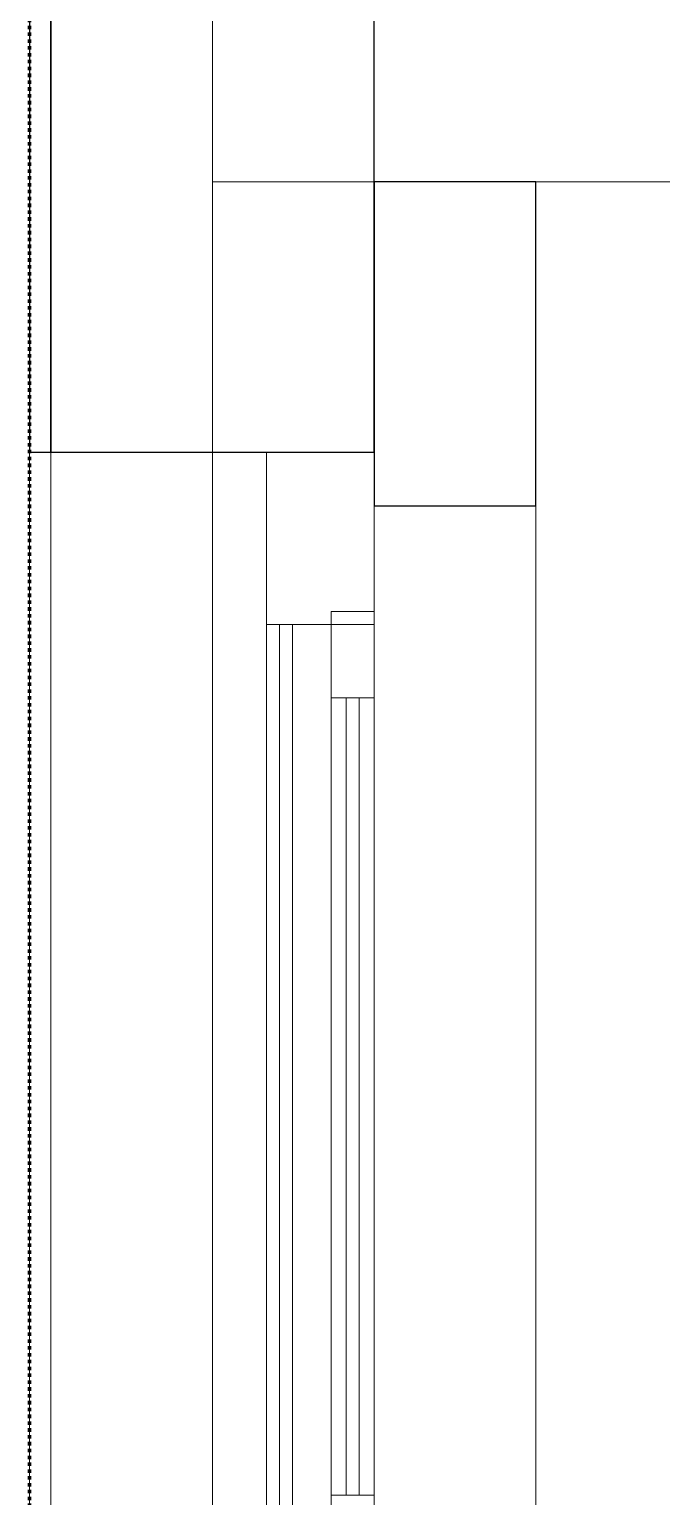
# Model space of a CAD drawing. Header units: millimetres. Extents: x -5300 to 98858, y -5196 to 93886.
# Drawn here: x 54330 to 54917, y 76081 to 77442 of the extents above; entities that cross this region are included whole.
import ezdxf

# ---------------------------------------------------------------- set-up
doc = ezdxf.new("R2010")
doc.units = ezdxf.units.MM
doc.linetypes.add('Штрих', pattern=[6.35, 3.175, -3.175])
doc.linetypes.add('Штрих_2_', pattern=[6.35, 3.175, -3.175])
for name, color, linetype, lineweight, true_color in [('_Разделитель помещений_', 4, 'Штрих', 70, 0x00ffff), ('Двери', 7, 'Continuous', 18, 0x7f7f7f), ('Перекрытия', 7, 'Continuous', 18, 0x7f7f7f), ('Стены', 7, 'Continuous', 18, 0x7f7f7f), ('Стены разрез', 7, 'Continuous', 50, 0x7f7f7f)]:
    doc.layers.add(name, color=color, linetype=linetype, lineweight=lineweight, true_color=true_color)

# ---------------------------------------------------------------- blocks, each defined once
blk = doc.blocks.new('ПЕР-003 5804 - ПЕР-003 5804-240234-Подвал')
at = {"layer": 'Перекрытия', "color": 254, "true_color": 0xd4d4d4}
for p, q in [((54650, 52670), (54650, 80210)), ((54650, 80210), (54650, 52670))]:
    blk.add_line(p, q, dxfattribs=at)
blk = doc.blocks.new('ПЕР-002 130092 - ПЕР-002 130092-245519-Подвал')
at = {"layer": 'Перекрытия', "color": 254, "true_color": 0xd4d4d4}
for p, q in [((56350, 77300.9), (54650, 77300.9)), ((54650, 77300.9), (54650, 75100.9)), ((54650, 75100.9), (54650, 77300.9)), ((54650, 77300.9), (56350, 77300.9)), ((54650, 77300.9), (54650, 77300.9)), ((54800, 77300.9), (54800, 75100.9)), ((56350, 77300.9), (54800, 77300.9)), ((54800, 77300.9), (56350, 77300.9)), ((54800, 75100.9), (54800, 77300.9)), ((54800, 77300.9), (54800, 77300.9))]:
    blk.add_line(p, q, dxfattribs=at)
blk = doc.blocks.new('СТН-03 147010 - СТН-03 2-246274-Подвал')
at = {"layer": 'Стены', "color": 254, "true_color": 0xd4d4d4}
blk.add_line((54500, 80110), (54500, 53150), dxfattribs=at)
blk = doc.blocks.new('СТН-03 147010 - СТН-03 147010-246271-Подвал')
at = {"layer": 'Стены', "color": 254, "true_color": 0xd4d4d4}
for p, q in [((54650, 77300.9), (54650, 77300.9)), ((54800, 77300.9), (54800, 77300.9)), ((54350, 77050), (54330, 77050)), ((54330, 75350), (54330, 77050)), ((54330, 77050), (54330, 77050)), ((54350, 77050), (54350, 77050)), ((54350, 77050), (54350, 75350)), ((54650, 77050), (54350, 77050)), ((54350, 75350), (54350, 77050)), ((54350, 77050), (54350, 77050)), ((54650, 77050), (54650, 77050)), ((54650, 77050), (54650, 75350)), ((54800, 77000), (54650, 77000)), ((54650, 75400), (54650, 77000)), ((54650, 77000), (54650, 77000)), ((54800, 77000), (54800, 77000)), ((54800, 77000), (54800, 75400))]:
    blk.add_line(p, q, dxfattribs=at)
at = {"layer": 'Стены разрез', "color": 254, "lineweight": 25, "true_color": 0xd4d4d4}
for p, q in [((54330, 80010), (54330, 77050)), ((54350, 77050), (54350, 80010)), ((54350, 78250), (54350, 77050)), ((54650, 77050), (54650, 78250)), ((54800, 77300.9), (54650, 77300.9)), ((54650, 77300.9), (54650, 77000)), ((54800, 77000), (54800, 77300.9)), ((54330, 77050), (54350, 77050)), ((54350, 77050), (54650, 77050)), ((54650, 77000), (54800, 77000))]:
    blk.add_line(p, q, dxfattribs=at)
blk.add_blockref('СТН-03 147010 - СТН-03 2-246274-Подвал', (0, 0))
blk = doc.blocks.new('Дн-9 147062 - Дн-9-246376-Подвал')
at = {"layer": 'Двери', "color": 254, "true_color": 0xd4d4d4}
for p, q in [((54550, 76890), (54550, 77050)), ((54550, 77050), (54650, 77050)), ((54650, 77050), (54550, 77050)), ((54550, 77050), (54550, 77050)), ((54650, 77050), (54550, 77050)), ((54550, 77050), (54550, 76890)), ((54550, 77050), (54550, 77050)), ((54550, 77050), (54550, 76890)), ((54650, 76902), (54650, 77050)), ((54650, 77050), (54650, 77050)), ((54650, 76890), (54650, 77050)), ((54650, 77050), (54650, 76902)), ((54650, 77050), (54650, 77050)), ((54650, 76902), (54610, 76902)), ((54610, 76902), (54610, 76902)), ((54610, 76902), (54650, 76902)), ((54610, 76902), (54610, 76890)), ((54650, 76902), (54610, 76902)), ((54610, 76890), (54610, 76902)), ((54610, 76902), (54650, 76902)), ((54610, 76902), (54610, 76902)), ((54610, 76902), (54610, 76890)), ((54610, 76890), (54610, 76902)), ((54610, 76822), (54610, 76902)), ((54610, 76902), (54650, 76902)), ((54610, 76902), (54610, 76822)), ((54610, 76822), (54610, 76902)), ((54610, 76902), (54610, 76902)), ((54650, 76902), (54610, 76902)), ((54610, 76902), (54610, 76902)), ((54610, 76902), (54650, 76902)), ((54650, 76902), (54610, 76902)), ((54610, 76902), (54610, 76822)), ((54610, 76002), (54610, 76902)), ((54610, 76902), (54650, 76902)), ((54610, 76902), (54610, 76002)), ((54610, 76822), (54610, 76902)), ((54610, 76902), (54610, 76902)), ((54650, 76902), (54610, 76902)), ((54610, 76902), (54610, 76902)), ((54610, 76902), (54650, 76902)), ((54650, 76902), (54610, 76902)), ((54610, 76902), (54610, 76822)), ((54650, 76902), (54610, 76902)), ((54610, 76902), (54610, 76902)), ((54610, 76902), (54650, 76902)), ((54610, 76822), (54610, 76902)), ((54610, 76902), (54650, 76902)), ((54610, 76902), (54610, 76902)), ((54610, 76902), (54610, 76822)), ((54610, 76002), (54610, 76902)), ((54650, 76902), (54610, 76902)), ((54610, 76902), (54610, 76002)), ((54650, 76902), (54650, 76902)), ((54650, 76890), (54650, 76902)), ((54650, 76902), (54650, 76902)), ((54650, 76902), (54650, 76890)), ((54650, 76902), (54650, 76822)), ((54650, 76902), (54650, 76902)), ((54650, 76902), (54650, 76822)), ((54650, 76822), (54650, 76902)), ((54650, 76902), (54650, 76902)), ((54650, 76822), (54650, 76902)), ((54650, 76902), (54650, 76002)), ((54650, 76902), (54650, 76902)), ((54650, 76902), (54650, 76822)), ((54650, 76002), (54650, 76902)), ((54650, 76902), (54650, 76902)), ((54650, 76822), (54650, 76902)), ((54650, 76902), (54650, 76902)), ((54650, 76902), (54650, 76002)), ((54650, 76822), (54650, 76902)), ((54650, 76902), (54650, 76902)), ((54650, 76902), (54650, 76822)), ((54650, 76002), (54650, 76902)), ((54610, 76890), (54550, 76890)), ((54550, 76890), (54650, 76890)), ((54550, 76890), (54550, 76890)), ((54550, 76890), (54650, 76890)), ((54650, 76890), (54550, 76890)), ((54550, 76890), (54550, 76890)), ((54550, 76890), (54550, 76890)), ((54550, 76890), (54610, 76890)), ((54550, 76890), (54550, 76890)), ((54550, 76890), (54550, 76890)), ((54550, 76890), (54550, 76890)), ((54610, 76890), (54550, 76890)), ((54550, 76890), (54550, 76890)), ((54550, 76890), (54650, 76890)), ((54550, 75510), (54550, 76890)), ((54550, 76890), (54610, 76890)), ((54550, 75510), (54550, 76890)), ((54550, 76890), (54550, 76890)), ((54550, 76890), (54550, 75510)), ((54650, 76890), (54550, 76890)), ((54550, 76890), (54550, 75510)), ((54562, 76890), (54562, 75510)), ((54562, 76890), (54562, 76890)), ((54562, 76890), (54562, 75510)), ((54574, 75510), (54574, 76890)), ((54574, 76890), (54574, 76890)), ((54574, 75510), (54574, 76890)), ((54610, 76890), (54650, 76890)), ((54610, 76890), (54610, 76890)), ((54650, 76890), (54610, 76890)), ((54610, 76890), (54610, 76890)), ((54610, 76890), (54610, 76890)), ((54650, 76890), (54610, 76890)), ((54610, 76890), (54610, 75510)), ((54610, 75510), (54610, 76890)), ((54610, 76890), (54610, 76890)), ((54610, 76890), (54610, 75510)), ((54610, 75510), (54610, 76890)), ((54610, 76890), (54650, 76890)), ((54650, 76890), (54650, 76890)), ((54650, 76890), (54650, 76890)), ((54650, 76890), (54650, 76890)), ((54650, 76890), (54650, 76890)), ((54650, 76890), (54650, 76890)), ((54650, 75510), (54650, 76890)), ((54650, 76890), (54650, 76890)), ((54650, 76890), (54650, 75510)), ((54650, 75510), (54650, 76890)), ((54650, 76890), (54650, 75510)), ((54650, 76822), (54610, 76822)), ((54650, 76822), (54610, 76822)), ((54610, 76822), (54610, 76822)), ((54610, 76822), (54650, 76822)), ((54610, 76822), (54610, 76822)), ((54610, 76822), (54610, 76822)), ((54610, 76822), (54610, 76822)), ((54610, 76822), (54650, 76822)), ((54650, 76822), (54610, 76822)), ((54610, 76822), (54610, 76822)), ((54610, 76822), (54650, 76822)), ((54650, 76822), (54610, 76822)), ((54610, 76822), (54610, 76822)), ((54610, 76822), (54650, 76822)), ((54610, 76082), (54610, 76822)), ((54610, 76822), (54650, 76822)), ((54650, 76822), (54610, 76822)), ((54610, 76822), (54610, 76082)), ((54650, 76822), (54610, 76822)), ((54610, 76822), (54610, 76082)), ((54610, 76082), (54610, 76822)), ((54610, 76822), (54610, 76822)), ((54610, 76822), (54610, 76082)), ((54610, 76082), (54610, 76822)), ((54610, 76822), (54650, 76822)), ((54650, 76822), (54610, 76822)), ((54610, 76822), (54610, 76822)), ((54610, 76822), (54650, 76822)), ((54650, 76822), (54610, 76822)), ((54610, 76822), (54610, 76082)), ((54610, 76082), (54610, 76822)), ((54610, 76822), (54650, 76822)), ((54624, 76082), (54624, 76822)), ((54624, 76822), (54636, 76822)), ((54624, 76822), (54624, 76082)), ((54624, 76082), (54624, 76822)), ((54624, 76822), (54624, 76822)), ((54636, 76822), (54624, 76822)), ((54624, 76822), (54624, 76822)), ((54624, 76822), (54636, 76822)), ((54636, 76822), (54624, 76822)), ((54624, 76822), (54624, 76082)), ((54624, 76082), (54624, 76822)), ((54624, 76822), (54636, 76822)), ((54624, 76822), (54624, 76082)), ((54624, 76082), (54624, 76822)), ((54624, 76822), (54624, 76822)), ((54636, 76822), (54624, 76822)), ((54624, 76822), (54624, 76822)), ((54624, 76822), (54636, 76822)), ((54636, 76822), (54624, 76822)), ((54624, 76822), (54624, 76082)), ((54636, 76822), (54636, 76082)), ((54636, 76822), (54636, 76822)), ((54636, 76822), (54636, 76082)), ((54636, 76082), (54636, 76822)), ((54636, 76822), (54636, 76822)), ((54636, 76082), (54636, 76822)), ((54636, 76822), (54636, 76082)), ((54636, 76822), (54636, 76822)), ((54636, 76822), (54636, 76082)), ((54636, 76082), (54636, 76822)), ((54636, 76822), (54636, 76822)), ((54636, 76082), (54636, 76822)), ((54650, 76822), (54650, 76822)), ((54650, 76822), (54650, 76822)), ((54650, 76822), (54650, 76822)), ((54650, 76822), (54650, 76822)), ((54650, 76822), (54650, 76822)), ((54650, 76822), (54650, 76822)), ((54650, 76822), (54650, 76082)), ((54650, 76082), (54650, 76822)), ((54650, 76082), (54650, 76822)), ((54650, 76822), (54650, 76822)), ((54650, 76822), (54650, 76082)), ((54650, 76082), (54650, 76822)), ((54650, 76822), (54650, 76082)), ((54650, 76822), (54650, 76822)), ((54650, 76082), (54650, 76822)), ((54650, 76822), (54650, 76082)), ((54650, 76082), (54610, 76082)), ((54610, 76082), (54610, 76002)), ((54610, 76002), (54610, 76082)), ((54610, 76082), (54610, 76082)), ((54610, 76082), (54610, 76082)), ((54610, 76082), (54610, 76082)), ((54610, 76082), (54610, 76002)), ((54610, 76002), (54610, 76082)), ((54610, 76082), (54650, 76082)), ((54650, 76082), (54610, 76082)), ((54610, 76082), (54610, 76082)), ((54610, 76082), (54650, 76082)), ((54650, 76082), (54610, 76082)), ((54610, 76082), (54610, 76082)), ((54610, 76082), (54650, 76082)), ((54650, 76082), (54610, 76082)), ((54610, 76082), (54610, 76082)), ((54610, 76082), (54650, 76082)), ((54610, 76002), (54610, 76082)), ((54610, 76082), (54650, 76082)), ((54650, 76082), (54610, 76082)), ((54610, 76082), (54610, 76002)), ((54650, 76082), (54610, 76082)), ((54610, 76082), (54610, 76082)), ((54610, 76082), (54650, 76082)), ((54610, 76082), (54650, 76082)), ((54610, 76082), (54610, 76082)), ((54650, 76082), (54610, 76082)), ((54610, 76082), (54610, 76002)), ((54610, 76002), (54610, 76082)), ((54610, 76082), (54650, 76082)), ((54650, 76082), (54610, 76082)), ((54636, 76082), (54624, 76082)), ((54636, 76082), (54624, 76082)), ((54624, 76082), (54624, 76082)), ((54624, 76082), (54636, 76082)), ((54624, 76082), (54624, 76082)), ((54624, 76082), (54636, 76082)), ((54636, 76082), (54624, 76082)), ((54636, 76082), (54624, 76082)), ((54624, 76082), (54624, 76082)), ((54624, 76082), (54636, 76082)), ((54624, 76082), (54624, 76082)), ((54624, 76082), (54636, 76082)), ((54636, 76082), (54636, 76082)), ((54636, 76082), (54636, 76082)), ((54636, 76082), (54636, 76082)), ((54636, 76082), (54636, 76082)), ((54650, 76002), (54650, 76082)), ((54650, 76082), (54650, 76082)), ((54650, 76082), (54650, 76082)), ((54650, 76082), (54650, 76082)), ((54650, 76082), (54650, 76002)), ((54650, 76002), (54650, 76082)), ((54650, 76082), (54650, 76002)), ((54650, 76082), (54650, 76082)), ((54650, 76082), (54650, 76082)), ((54650, 76082), (54650, 76082)), ((54650, 76082), (54650, 76002)), ((54650, 76002), (54650, 76082)), ((54650, 76082), (54650, 76082)), ((54650, 76082), (54650, 76082)), ((54650, 76002), (54650, 76082)), ((54650, 76082), (54650, 76002))]:
    blk.add_line(p, q, dxfattribs=at)
blk = doc.blocks.new('Дн-9 147062 - Дн-9 147062-246380-Подвал')
blk.add_blockref('Дн-9 147062 - Дн-9-246376-Подвал', (0, 0))
blk = doc.blocks.new('СТН-01 223471 - СТН-01 2-249033-Подвал')
at = {"layer": 'Стены', "color": 254, "true_color": 0xd4d4d4}
blk.add_line((54500, 77300.9), (56350, 77300.9), dxfattribs=at)
blk = doc.blocks.new('СТН-01 223471 - СТН-01-249026-Подвал')
at = {"layer": 'Стены', "color": 254, "true_color": 0xd4d4d4}
for p, q in [((54500, 77300.9), (54500, 77500.9)), ((54500, 77500.9), (54500, 77300.9)), ((54500, 77500.9), (54500, 77300.9)), ((54500, 77300.9), (54500, 77500.9)), ((54650, 77300.9), (54650, 77500.9)), ((54650, 77500.9), (54650, 77300.9)), ((54650, 77500.9), (54650, 77300.9)), ((54500, 77300.9), (54500, 77300.9)), ((54500, 77300.9), (54650, 77300.9)), ((56550, 77300.9), (54500, 77300.9)), ((56550, 77300.9), (54500, 77300.9)), ((54500, 77300.9), (54500, 77300.9)), ((54500, 77300.9), (54650, 77300.9)), ((54650, 77300.9), (54650, 77300.9)), ((54650, 77300.9), (54650, 77300.9)), ((56550, 77300.9), (54650, 77300.9))]:
    blk.add_line(p, q, dxfattribs=at)
blk = doc.blocks.new('СТН-01 223471 - СТН-01 223471-249030-Подвал')
for name in ['СТН-01 223471 - СТН-01-249026-Подвал', 'СТН-01 223471 - СТН-01 2-249033-Подвал']:
    blk.add_blockref(name, (0, 0))

msp = doc.modelspace()

# ---------------------------------------------------------------- linework, layer by layer
at = {"layer": '_Разделитель помещений_', "color": 131, "linetype": 'Штрих_2_', "true_color": 0xaaffff}
msp.add_line((54330, 54265), (54330, 79990), dxfattribs=at)
at = {"layer": 'Перекрытия', "color": 254, "true_color": 0xd4d4d4}
for p, q in [((54650, 80210), (54650, 52670)), ((54650, 52670), (54650, 80210))]:
    msp.add_line(p, q, dxfattribs=at)

# ---------------------------------------------------------------- block references
at = {"layer": 'Двери', "color": 254, "true_color": 0xd4d4d4}
msp.add_blockref('Дн-9 147062 - Дн-9 147062-246380-Подвал', (0, 0), dxfattribs=at)
at = {"layer": 'Перекрытия', "color": 254, "true_color": 0xd4d4d4}
for name in ['ПЕР-003 5804 - ПЕР-003 5804-240234-Подвал', 'ПЕР-002 130092 - ПЕР-002 130092-245519-Подвал']:
    msp.add_blockref(name, (0, 0), dxfattribs=at)
at = {"layer": 'Стены', "color": 254, "true_color": 0xd4d4d4}
for name in ['СТН-03 147010 - СТН-03 147010-246271-Подвал', 'СТН-01 223471 - СТН-01 223471-249030-Подвал']:
    msp.add_blockref(name, (0, 0), dxfattribs=at)

doc.saveas('drawing.dxf')
